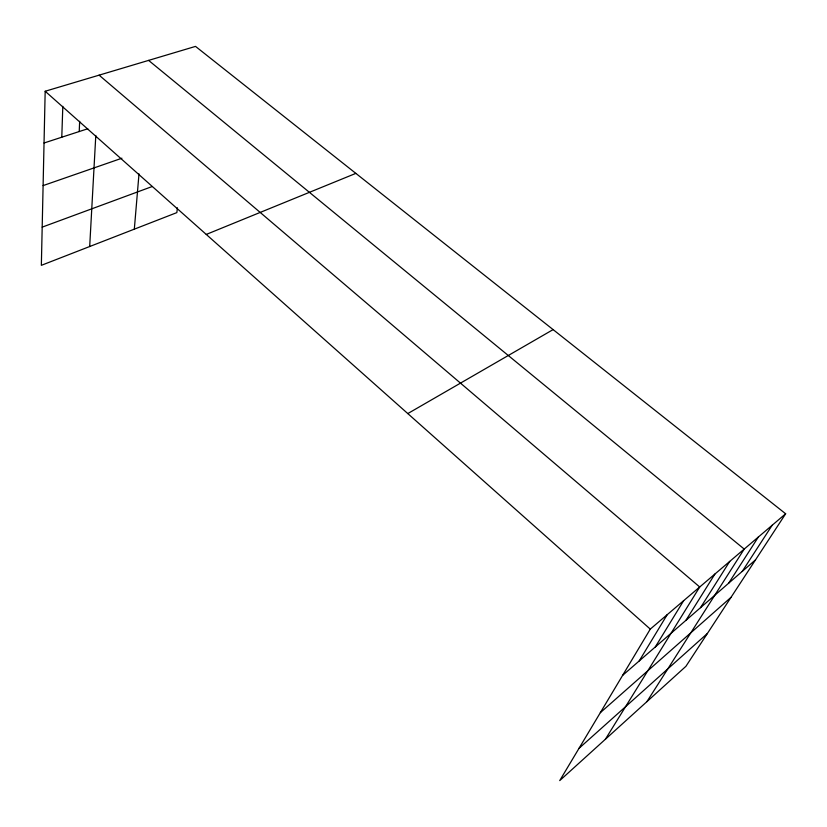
<?xml version="1.0" encoding="UTF-8"?>
<svg xmlns="http://www.w3.org/2000/svg" width="827" height="827" viewBox="0 0 827 827"><rect width="100%" height="100%" fill="white"/><g stroke="black" fill="none" stroke-linecap="round" stroke-linejoin="round"><path stroke-width="1.24" d="M785.65 513.774L650.28 629.109L559.724 780.605L685.924 666.314L785.65 513.774L195.523 46.395L45.175 91.249L41.35 265.333L176.854 212.611L177.402 207.794M61.787 137.21L62.811 106.352M79.216 131.545L79.661 121.321M89.688 246.529L95.798 135.463M134.325 229.162L138.998 173.866M639.178 660.98L667.193 614.709M655.294 646.962L683.66 600.671M605.374 739.266L699.714 586.994L99.106 75.164M685.934 620.333L714.91 574.052M700.5 607.68L729.734 561.409M646.9 701.658L744.217 549.076L148.602 60.392M728.628 583.221L758.349 537.033M742.232 571.405L772.16 525.269M579.014 748.342L707.416 633.451M600.35 712.647L731.027 597.321M622.648 675.349L755.527 559.848M407.804 413.572L553.108 329.601M206.264 234.434L355.848 173.381M42.187 227.136L152.209 186.52M43.107 185.599L121.92 158.215M44.038 142.988L87.765 128.764M45.175 91.249L650.28 629.109"/></g></svg>
